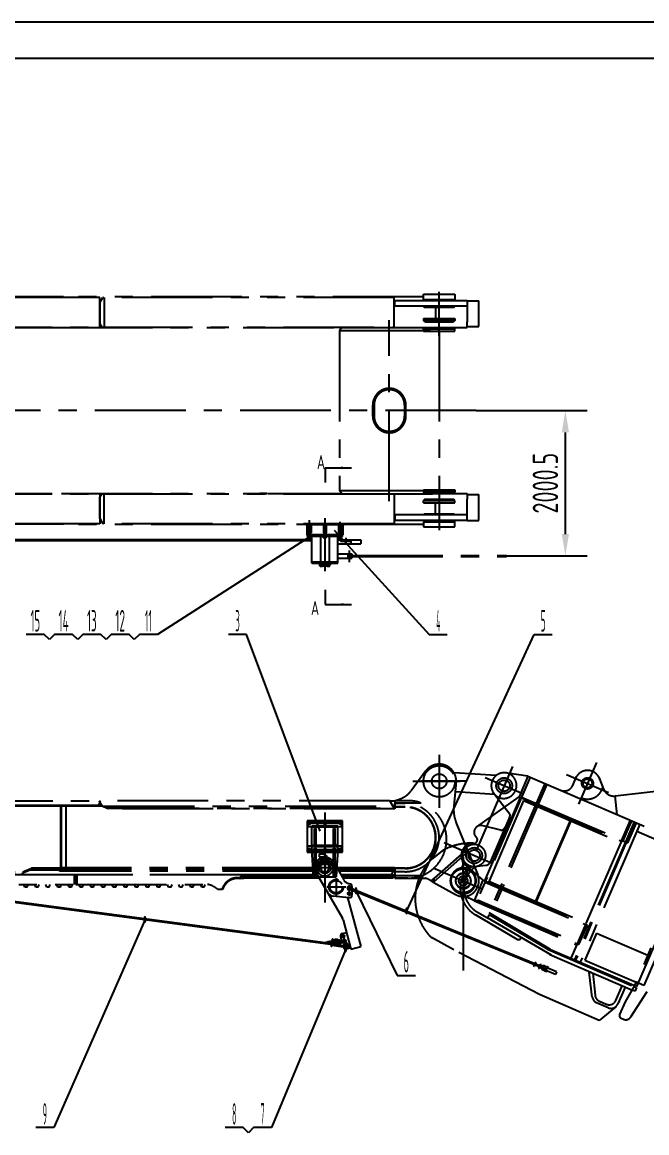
# Model space of a CAD drawing. Header units: millimetres. Extents: x 1289 to 43289, y -37 to 30828.
# Drawn here: x 20623 to 29221, y 15545 to 30828 of the extents above; entities that cross this region are included whole.
import ezdxf
from ezdxf.enums import TextEntityAlignment as Align

# ---------------------------------------------------------------- set-up
doc = ezdxf.new("R2010")
doc.units = ezdxf.units.MM
doc.header["$LTSCALE"] = 1000
for name, pattern in [('F', [0.75, 0.5, -0.25]), ('G', [2, 1.25, -0.25, 0.25, -0.25]), ('K', [2.5, 1.25, -0.25, 0.25, -0.25, 0.25, -0.25])]:
    doc.linetypes.add(name, pattern=pattern)
for name, color, linetype in [('01', 7, 'Continuous'), ('02', 1, 'Continuous'), ('04', 2, 'F'), ('05', 4, 'G'), ('07', 6, 'K'), ('08', 1, 'Continuous'), ('11', 3, 'Continuous')]:
    doc.layers.add(name, color=color, linetype=linetype)
doc.styles.get("Standard").update_dxf_attribs({"font": 'isocp', "width": 0.707, "bigfont": 'intecad.shx'})
doc.dimstyles.new('INTE', dxfattribs={"dimscale": 100, "dimtxt": 3.5, "dimasz": 3, "dimexe": 3, "dimexo": 0, "dimgap": 1, "dimtad": 1, "dimdec": 1, "dimdsep": 46, "dimtxsty": 'Standard', "dimcen": 0, "dimclrd": 1, "dimclre": 1, "dimclrt": 3, "dimadec": 0, "dimazin": 0, "dimtfac": 1, "dimtdec": 1, "dimtmove": 0, "dimatfit": 0, "dimfxl": 0, "dimarcsym": 0})
pattern_1 = [(0, (23950.739, 17768.273), (0, 2.794), [2.032, -0.762]), (90, (23950.739, 17768.273), (-2.794, 2e-16), [2.032, -0.762])]

# ---------------------------------------------------------------- blocks, each defined once
blk = doc.blocks.new('A$C203106B6')
for p, q in [((8, 102), (0, 89)), ((0, 89), (0, 83)), ((26, 38), (0, 83)), ((3992, 102), (8, 102)), ((26, 38), (114, 0)), ((52, 27), (4036, 27)), ((114, 0), (4051, 0)), ((4051, 0), (3992, 102))]:
    blk.add_line(p, q)
blk = doc.blocks.new('A$C18BE4517')
for p, q in [((0, 51), (8, 64)), ((0, 45), (0, 51)), ((0, 45), (11, 26)), ((8, 64), (1900, 64)), ((87, 0), (11, 26)), ((1882, 0), (87, 0)), ((1908, 45), (1882, 0)), ((1908, 51), (1900, 64)), ((1908, 51), (1908, 45))]:
    blk.add_line(p, q)
blk = doc.blocks.new('RTYRTRY')
at = {"layer": '01', "color": 7, "linetype": 'Continuous'}
for p, q in [((25225, 14368), (25225, 14327)), ((25246, 14348), (25204, 14348)), ((25225, 14327), (25225, 14326)), ((25238, 14333), (27895, 13235)), ((25240, 14327), (25343, 14285)), ((25250, 14346), (27901, 13250)), ((25343, 14285), (25351, 14304)), ((27781, 13322), (27759, 13269)), ((27794, 13316), (27772, 13263)), ((27781, 13322), (27794, 13316)), ((27759, 13269), (27772, 13263)), ((27851, 13293), (27828, 13239)), ((27828, 13239), (27842, 13233)), ((27864, 13287), (27842, 13233)), ((27851, 13293), (27864, 13287)), ((27891, 13214), (27941, 13192)), ((27899, 13216), (27927, 13204)), ((27905, 13208), (27904, 13205)), ((27904, 13205), (27922, 13197)), ((27924, 13251), (27908, 13212)), ((27953, 13271), (27918, 13183)), ((27938, 13190), (27922, 13197)), ((27924, 13251), (27925, 13254)), ((28077, 13188), (27924, 13251)), ((27925, 13254), (27927, 13257)), ((27925, 13254), (27961, 13240)), ((27927, 13257), (27945, 13250)), ((28060, 13149), (27927, 13204)), ((27934, 13251), (27944, 13247)), ((27939, 13193), (27938, 13190)), ((27941, 13192), (27944, 13197)), ((27954, 13243), (27944, 13247)), ((27963, 13242), (27945, 13250)), ((27960, 13237), (27963, 13242))]:
    blk.add_line(p, q, dxfattribs=at)
blk.add_circle((25225, 14348), 19.4, dxfattribs=at)
for centre, radius, start, end in [((25225, 14348), 25.5, 355.8447, 306.0706), ((27899, 13242), 29.4, 173.3212, 253.8397), ((27899, 13242), 26, 175.4839, 270), ((27899, 13242), 29.4, 26.4295, 141.7618), ((27900, 13242), 26.4, 21.8035, 139.0561), ((27880, 13250), 20.9, 315.083, 0)]:
    blk.add_arc(centre, radius, start, end, dxfattribs=at)
blk = doc.blocks.new('*U13')
at = {"layer": '01'}
for p, q in [((0, 17), (-15, 8)), ((-15, 8), (-15, 0)), ((-15, -8), (-15, 0)), ((15, 8), (0, 17)), ((15, 0), (15, 8)), ((15, 0), (15, -8)), ((0, -17), (-15, -8)), ((15, -8), (0, -17))]:
    blk.add_line(p, q, dxfattribs=at)
at = {"layer": '05'}
for p, q in [((-17, 0), (16, 0)), ((0, -19), (0, 18))]:
    blk.add_line(p, q, dxfattribs=at)
blk = doc.blocks.new('*U12')
at = {"layer": '01'}
for p, q in [((0, 19), (-17, 9)), ((-17, 9), (-17, 0)), ((-17, -9), (-17, 0)), ((17, 9), (0, 19)), ((17, 0), (17, 9)), ((17, 0), (17, -9)), ((0, -19), (-17, -9)), ((17, -9), (0, -19))]:
    blk.add_line(p, q, dxfattribs=at)
at = {"layer": '05'}
for p, q in [((-19, 0), (18, 0)), ((0, -21), (0, 20))]:
    blk.add_line(p, q, dxfattribs=at)
blk = doc.blocks.new('*U6')
at = {"layer": '01'}
for p, q in [((0, 19), (-17, 9)), ((-17, 9), (-17, 0)), ((-17, -9), (-17, 0)), ((17, 9), (0, 19)), ((17, 0), (17, 9)), ((17, 0), (17, -9)), ((0, -19), (-17, -9)), ((17, -9), (0, -19))]:
    blk.add_line(p, q, dxfattribs=at)
at = {"layer": '05'}
for p, q in [((-19, 0), (18, 0)), ((0, -21), (0, 20))]:
    blk.add_line(p, q, dxfattribs=at)
blk = doc.blocks.new('*D20')
at = {"layer": '08', "color": 1, "lineweight": -2}
for p, q in [((26873, 25484), (28400, 25484)), ((28100, 23783), (28100, 25184)), ((27441, 23483), (28400, 23483))]:
    blk.add_line(p, q, dxfattribs=at)
at = {"layer": '08', "color": 1}
for points in [[(28050, 25184), (28150, 25184), (28100, 25484)], [(28050, 23783), (28150, 23783), (28100, 23483)]]:
    blk.add_solid(points, dxfattribs=at)
at = {"layer": 'DEFPOINTS', "color": 0}
for p in [(26873, 25484), (28100, 25484), (27441, 23483)]:
    blk.add_point(p, dxfattribs=at)
at = {"layer": '08', "color": 3, "insert": (27825, 24484), "char_height": 350, "attachment_point": 5, "rotation": 90}
blk.add_mtext('2000.5', dxfattribs=at)
blk = doc.blocks.new('*U41')
at = {"layer": '01'}
blk.add_lwpolyline([(415, 292), (25, 292)], dxfattribs=at)
at = {"layer": '02'}
blk.add_lwpolyline([(420, 297), (0, 297)], dxfattribs=at)

msp = doc.modelspace()

# ---------------------------------------------------------------- hatches: boundary and pattern name
at = {"layer": '01'}
for points in [[(24540.09, 23917.78), (24525.09, 23917.78), (24540.09, 23902.78)], [(25038.09, 23917.78), (25053.09, 23917.78), (25038.09, 23902.78)]]:
    msp.add_hatch(color=256, dxfattribs=at).paths.add_polyline_path(points)
at = {"layer": '02', "linetype": 'Continuous'}
h = msp.add_hatch(dxfattribs=at)
h.set_pattern_fill('ANGLE', color=1, scale=0.4, style=0)
h.set_pattern_definition(pattern_1)
h.paths.add_polyline_path([(24789.09, 19345.75), (24789.09, 19335.75, -0.01787427), (24799.09, 19335.39), (24799.09, 19335.75)])
h = msp.add_hatch(dxfattribs=at)
h.set_pattern_fill('ANGLE', color=1, scale=0.4, style=0)
h.set_pattern_definition(pattern_1)
h.paths.add_polyline_path([(24814.09, 19335.75), (24799.09, 19335.75), (24799.09, 19335.39, -0.05107524), (24827.19, 19330.46), (24814.09, 19345.75)])
at = {"layer": '04'}
h = msp.add_hatch(dxfattribs=at)
h.set_pattern_fill('ANGLE', color=256, scale=0.5, style=0)
h.set_pattern_definition([(0, (-11117.5604, 1556.223), (0, 3.4925), [2.54, -0.9525]), (90, (-11117.5604, 1556.223), (-3.4925, 2e-16), [2.54, -0.9525])])
h.paths.add_polyline_path([(24648.59, 19515.75), (24635.59, 19502.75), (24648.59, 19502.75)])
h = msp.add_hatch(dxfattribs=at)
h.set_pattern_fill('ANGLE', color=256, scale=0.5, style=0)
h.set_pattern_definition([(180, (60695.738, 1556.223), (0, 3.4925), [2.54, -0.9525]), (90, (60695.738, 1556.223), (3.4925, 2e-16), [2.54, -0.9525])])
h.paths.add_polyline_path([(24929.59, 19515.75), (24942.59, 19502.75), (24929.59, 19502.75)])
at = {"layer": '07'}
for points in [[(26747.79, 19448.75), (26709.62, 19414.76, 0.24881583), (26718.56, 19411.93), (26759.5, 19420.4)], [(23648.79, 19090.25), (23648.79, 19096.75), (23645.44, 19096.75), (23645.44, 19090.45), (23619.05, 19044.75), (23622.52, 19044.75)], [(23651.79, 19090.75), (23651.79, 19096.75), (23648.79, 19096.75), (23648.79, 19090.25), (23648.7, 19090.1), (23673.73, 19046.75), (23677.19, 19046.75)], [(26254.79, 19009.75), (26281.53, 18994.78), (26294.67, 19034.47, 0.24881583), (26292.89, 19043.68)]]:
    msp.add_hatch(color=256, dxfattribs=at).paths.add_polyline_path(points)

# ---------------------------------------------------------------- linework, layer by layer
for p, q in [((25038.09, 23772.78), (24540.09, 23772.78)), ((24547.59, 23772.78), (24547.59, 23752.78)), ((25030.59, 23752.78), (24547.59, 23752.78)), ((24625.09, 23772.78), (24554.09, 23772.78)), ((24611.09, 23382.28), (24611.09, 23752.78)), ((24967.09, 23382.28), (24967.09, 23752.78)), ((25030.59, 23752.78), (25030.59, 23772.78)), ((24611.09, 23382.28), (24967.09, 23382.28)), ((24547.59, 19839.75), (24547.59, 19407.75)), ((25030.59, 19839.75), (24547.59, 19839.75)), ((24611.09, 19451.75), (24611.09, 19769.75)), ((24967.09, 19769.75), (24611.09, 19769.75)), ((24967.09, 19451.75), (24967.09, 19769.75)), ((25030.59, 19407.75), (25030.59, 19839.75)), ((24633.59, 19066.75), (24611.09, 19451.75)), ((24967.09, 19451.75), (24944.59, 19066.75)), ((24547.59, 19407.75), (24613.66, 19407.75)), ((24814.09, 19335.75), (24799.09, 19335.75)), ((24799.09, 19335.75), (24799.09, 19335.39)), ((24964.52, 19407.75), (25030.59, 19407.75)), ((24952, 19193.57), (25049.53, 19024.66)), ((24633.59, 19066.75), (24944.59, 19066.75)), ((24701.91, 19066.75), (25030.69, 18497.28)), ((25162.65, 18934.53), (25162.65, 18906.08)), ((25162.65, 18934.53), (25162.65, 18906.08)), ((25162.65, 18883.05), (25162.65, 18816.96)), ((25162.65, 18883.05), (25162.65, 18816.96)), ((24966, 18187.32), (24878.59, 18174.86))]:
    msp.add_line(p, q)
for centre, radius in [((25124.09, 18913.25), 19.5), ((25124.09, 18838.25), 19.5), ((25042.23, 18251.01), 19.5), ((25060.36, 18183.36), 19.5), ((24973.67, 18160.39), 10), ((25078.47, 18115.75), 19.5)]:
    msp.add_circle(centre, radius)
for centre, radius, start, end in [((25138.93, 19073.8), 102, 210, 264.146533), ((25124.65, 18934.53), 38, 0, 84.146533), ((25124.65, 18816.96), 38, 264, 0), ((24973.67, 18160.39), 28, 262.455496, 105.904806), ((24878.68, 18159.86), 15, 90.320649, 262.455496)]:
    msp.add_arc(centre, radius, start, end)
at = {"layer": '01'}
for p, q in [((24794.09, 24694.87), (24794.09, 24494.87)), ((24540.09, 23902.78), (24525.09, 23917.78)), ((24540.09, 23917.78), (24540.09, 23772.78)), ((24540.09, 23917.78), (25038.09, 23917.78)), ((25038.09, 23917.78), (25038.09, 23772.78)), ((25038.09, 23902.78), (25053.09, 23917.78)), ((24611.09, 23703.28), (16712.39, 23703.28)), ((24611.09, 23690.28), (16712.39, 23690.28)), ((24560.31, 23731.78), (24560.31, 23746.78)), ((24560.31, 23746.78), (24599.86, 23746.78)), ((24599.86, 23731.78), (24560.31, 23731.78)), ((24561.84, 23746.78), (24561.84, 23752.78)), ((24568.09, 23746.78), (24568.09, 23731.78)), ((24580.09, 23746.78), (24576.62, 23752.78)), ((24580.09, 23752.78), (24583.55, 23746.78)), ((24592.09, 23746.78), (24592.09, 23731.78)), ((24598.34, 23746.78), (24598.34, 23752.78)), ((24599.86, 23731.78), (24599.86, 23746.78)), ((24769.31, 23731.78), (24769.31, 23746.78)), ((24808.86, 23746.78), (24769.31, 23746.78)), ((24769.31, 23731.78), (24808.86, 23731.78)), ((24770.84, 23746.78), (24770.84, 23752.78)), ((24777.09, 23746.78), (24777.09, 23731.78)), ((24789.09, 23752.78), (24785.62, 23746.78)), ((24789.09, 23746.78), (24792.55, 23752.78)), ((24801.09, 23746.78), (24801.09, 23731.78)), ((24807.34, 23746.78), (24807.34, 23752.78)), ((24808.86, 23731.78), (24808.86, 23746.78)), ((24967.09, 23706.78), (25283.06, 23706.78)), ((24978.31, 23731.78), (24978.31, 23746.78)), ((25017.86, 23746.78), (24978.31, 23746.78)), ((24978.31, 23731.78), (25017.86, 23731.78)), ((24979.84, 23746.78), (24979.84, 23752.78)), ((24986.09, 23746.78), (24986.09, 23731.78)), ((24998.09, 23752.78), (24994.62, 23746.78)), ((24998.09, 23746.78), (25001.55, 23752.78)), ((25010.09, 23746.78), (25010.09, 23731.78)), ((25016.34, 23746.78), (25016.34, 23752.78)), ((25017.86, 23731.78), (25017.86, 23746.78)), ((25283.06, 23706.78), (25283.06, 23648.78)), ((24967.09, 23648.78), (25283.06, 23648.78)), ((24633.59, 23402.28), (24633.59, 23382.28)), ((24944.59, 23402.28), (24944.59, 23382.28)), ((24967.09, 23512.28), (25162.65, 23512.28)), ((24967.09, 23454.28), (25162.65, 23454.28)), ((25162.65, 23512.28), (25162.65, 23454.28)), ((24714.09, 23373.28), (24714.09, 23360.28)), ((24714.09, 23373.28), (24864.09, 23373.28)), ((24864.09, 23360.28), (24714.09, 23360.28)), ((24722.32, 23342.78), (24722.32, 23355.28)), ((24722.32, 23342.78), (24722.32, 23355.28)), ((24722.32, 23342.78), (24722.32, 23355.28)), ((24722.32, 23355.28), (24755.85, 23355.28)), ((24755.85, 23342.78), (24722.32, 23342.78)), ((24723.99, 23355.28), (24723.99, 23360.28)), ((24723.99, 23355.28), (24723.99, 23360.28)), ((24729.09, 23373.28), (24729.09, 23382.28)), ((24729.09, 23355.28), (24729.09, 23342.78)), ((24739.09, 23360.28), (24736.2, 23355.28)), ((24739.09, 23355.28), (24741.98, 23360.28)), ((24739.09, 23355.28), (24755.85, 23355.28)), ((24755.85, 23355.28), (24739.09, 23355.28)), ((24755.85, 23342.78), (24739.09, 23342.78)), ((24739.09, 23342.78), (24755.85, 23342.78)), ((24749.09, 23355.28), (24749.09, 23342.78)), ((24754.19, 23360.28), (24754.19, 23355.28)), ((24754.19, 23355.28), (24754.19, 23360.28)), ((24755.85, 23355.28), (24755.85, 23342.78)), ((24755.85, 23342.78), (24755.85, 23355.28)), ((24755.85, 23355.28), (24755.85, 23342.78)), ((24755.85, 23346.28), (24822.32, 23346.28)), ((24822.32, 23343.28), (24755.85, 23343.28)), ((24855.85, 23355.28), (24822.32, 23355.28)), ((24822.32, 23355.28), (24822.32, 23342.78)), ((24822.32, 23355.28), (24839.09, 23355.28)), ((24822.32, 23342.78), (24822.32, 23355.28)), ((24822.32, 23355.28), (24822.32, 23342.78)), ((24839.09, 23355.28), (24822.32, 23355.28)), ((24822.32, 23342.78), (24855.85, 23342.78)), ((24839.09, 23342.78), (24822.32, 23342.78)), ((24822.32, 23342.78), (24839.09, 23342.78)), ((24823.99, 23355.28), (24823.99, 23360.28)), ((24823.99, 23360.28), (24823.99, 23355.28)), ((24829.09, 23355.28), (24829.09, 23342.78)), ((24839.09, 23355.28), (24836.2, 23360.28)), ((24839.09, 23360.28), (24841.98, 23355.28)), ((24849.09, 23373.28), (24849.09, 23382.28)), ((24849.09, 23355.28), (24849.09, 23342.78)), ((24854.19, 23355.28), (24854.19, 23360.28)), ((24854.19, 23355.28), (24854.19, 23360.28)), ((24855.85, 23342.78), (24855.85, 23355.28)), ((24855.85, 23342.78), (24855.85, 23355.28)), ((24855.85, 23342.78), (24855.85, 23355.28)), ((24864.09, 23373.28), (24864.09, 23360.28)), ((24794.09, 23015.4), (24794.09, 22815.4)), ((24770.23, 19807.75), (24780.04, 19824.75)), ((24780.04, 19790.75), (24770.23, 19807.75)), ((24780.04, 19824.75), (24789.09, 19824.75)), ((24789.09, 19790.75), (24780.04, 19790.75)), ((24798.13, 19824.75), (24789.09, 19824.75)), ((24789.09, 19790.75), (24798.13, 19790.75)), ((24807.95, 19807.75), (24798.13, 19824.75)), ((24798.13, 19790.75), (24807.95, 19807.75)), ((24968.82, 18123.71), (15057.33, 19436.42)), ((24867.12, 18150.3), (15059.04, 19449.31)), ((24714.09, 19288.75), (24714.09, 19242.75)), ((24864.09, 19288.75), (24864.09, 19242.75)), ((24631.95, 19206.55), (24631.95, 19184.94)), ((24636.47, 19206.55), (24631.95, 19206.55)), ((24636.47, 19184.94), (24631.95, 19184.94)), ((24649.93, 19211.04), (24636.47, 19211.04)), ((24636.47, 19211.04), (24636.47, 19180.45)), ((24649.93, 19180.45), (24636.47, 19180.45)), ((25120.68, 18779.17), (24903.3, 18802.02)), ((25103.13, 18781.02), (25283.06, 18109.49)), ((25040.68, 18473.16), (25147.84, 18073.25)), ((25004.57, 18240.88), (25027.35, 18155.86)), ((25032.15, 18288.64), (25086.24, 18303.14)), ((24824.75, 18176.31), (24886.18, 18185.07)), ((24826.58, 18163.44), (24824.75, 18176.31)), ((24866.93, 18169.2), (24826.58, 18163.44)), ((24970, 18132.63), (24876.71, 18144.99)), ((25088.57, 18078.08), (25142.66, 18092.57)), ((25147.84, 18073.25), (25283.06, 18109.49)), ((27978.83, 17761.72), (27962.72, 17722.43))]:
    msp.add_line(p, q, dxfattribs=at)
at = {"layer": '01', "color": 7, "linetype": 'Continuous'}
for p, q in [((24554.49, 23772.78), (24630.09, 23772.78)), ((24714.09, 19288.75), (24864.09, 19288.75)), ((24714.09, 19242.75), (24864.09, 19242.75)), ((25144.91, 18913.3), (25103.27, 18913.19)), ((25124.03, 18934.07), (25124.15, 18892.43)), ((25124.15, 18892.43), (25124.15, 18892.12)), ((25137.46, 18899.12), (25775.68, 18637.31)), ((25139.15, 18892.69), (25241.89, 18850.55)), ((25149.51, 18911.47), (25775.68, 18654.61)), ((25241.89, 18850.55), (25249.98, 18870.25)), ((24888.59, 18203.34), (24877.18, 18117.19)), ((24898.55, 18202.3), (24887.1, 18115.87)), ((24963.86, 18209.46), (24898.51, 18202.02)), ((25037.79, 18099.95), (24887.62, 18119.84)), ((25083.33, 18150.41), (25033.76, 18156.97))]:
    msp.add_line(p, q, dxfattribs=at)
at = {"layer": '01'}
for centre in [(24580.09, 23739.28), (24789.09, 23739.28), (24998.09, 23739.28)]:
    msp.add_circle(centre, 1.5, dxfattribs=at)
at = {"layer": '01', "color": 7, "linetype": 'Continuous'}
for centre, radius in [((25124.09, 18913.25), 19.45), ((25078.74, 18115.71), 35), ((25078.47, 18115.75), 17), ((25078.47, 18115.75), 15)]:
    msp.add_circle(centre, radius, dxfattribs=at)
for centre, radius, start, end in [((24789.09, 19195.75), 115, 130.705707, 49.294293), ((24789.09, 19195.75), 115, 120, 126.031312), ((24789.09, 19195.75), 115, 60, 120), ((24789.09, 19195.75), 115, 53.968688, 60), ((25124.09, 18913.25), 25.48, 355.999202, 306.225174), ((24893.56, 18202.68), 5, 349.189599, 172.455496), ((25045.47, 18245.36), 89.16, 203.74398, 262.455496), ((24882.14, 18116.53), 5, 172.455496, 352.455496), ((25034.51, 18075.17), 25, 42.510991, 82.455496)]:
    msp.add_arc(centre, radius, start, end, dxfattribs=at)
at = {"layer": '01'}
for centre, radius, start, end in [((24789.09, 19195.75), 60, 128.433206, 51.566794), ((24913.96, 18903.46), 102, 210, 264), ((24944.09, 18447.28), 100, 15, 30), ((25042.24, 18250.97), 39, 105, 195), ((25078.47, 18115.75), 39, 208.411877, 285)]:
    msp.add_arc(centre, radius, start, end, dxfattribs=at)
at = {"layer": '01', "linetype": 'F'}
msp.add_arc((24973.67, 18160.39), 37, 4.53992, 95.064068, dxfattribs=at)
at = {"layer": '02'}
for p, q in [((24794.09, 24694.87), (25154.09, 24694.87)), ((24573.34, 23742), (22485.06, 22402.76)), ((24915.93, 23837.8), (26226.7, 22402.76)), ((24794.09, 22815.4), (25154.09, 22815.4)), ((20927.38, 22402.76), (20679.38, 22402.76)), ((20998.09, 22332.05), (20927.38, 22402.76)), ((21068.8, 22402.76), (20998.09, 22332.05)), ((21316.8, 22402.76), (21068.8, 22402.76)), ((21387.51, 22332.05), (21316.8, 22402.76)), ((21458.22, 22402.76), (21387.51, 22332.05)), ((21706.22, 22402.76), (21458.22, 22402.76)), ((21776.93, 22332.05), (21706.22, 22402.76)), ((21847.64, 22402.76), (21776.93, 22332.05)), ((22095.64, 22402.76), (21847.64, 22402.76)), ((22166.35, 22332.05), (22095.64, 22402.76)), ((22237.06, 22402.76), (22166.35, 22332.05)), ((22485.06, 22402.76), (22237.06, 22402.76)), ((23711.36, 22402.76), (23463.36, 22402.76)), ((24724.59, 19697.33), (23711.36, 22402.76)), ((25913.7, 18588.17), (27669.86, 22402.76)), ((26226.7, 22402.76), (26474.7, 22402.76)), ((27669.86, 22402.76), (27917.86, 22402.76)), ((25218.26, 18865.41), (25786.82, 17711.45)), ((22312.01, 18470.22), (21058.52, 15615.35)), ((25073.25, 18061.77), (24055.04, 15615.35)), ((25786.82, 17711.45), (26034.82, 17711.45)), ((21058.52, 15615.35), (20810.52, 15615.35)), ((23665.62, 15615.35), (23417.62, 15615.35)), ((23736.33, 15544.64), (23665.62, 15615.35)), ((23807.04, 15615.35), (23736.33, 15544.64)), ((24055.04, 15615.35), (23807.04, 15615.35))]:
    msp.add_line(p, q, dxfattribs=at)
at = {"layer": '02', "color": 1, "linetype": 'Continuous'}
for p, q in [((24789.09, 19345.75), (24799.09, 19335.75)), ((24814.09, 19345.75), (24827.19, 19330.46))]:
    msp.add_line(p, q, dxfattribs=at)
at = {"layer": '02'}
for points in [[(25154.09, 24694.87, 0, 36, 0), (25010.09, 24694.87, 0, 0, 0)], [(25154.09, 22815.4, 0, 36, 0), (25010.09, 22815.4, 0, 0, 0)]]:
    msp.add_lwpolyline(points, format="xyseb", dxfattribs=at)
msp.add_lwpolyline([(27290.66, 23476.78), (27290.44, 23477.35), (27290.33, 23477.85), (27290.32, 23478.3), (27290.38, 23478.69), (27290.49, 23479.04), (27290.6, 23479.35), (27290.71, 23479.63), (27290.79, 23479.89), (27290.81, 23480.14), (27290.78, 23480.38), (27290.72, 23480.6), (27290.64, 23480.82), (27290.56, 23481.04), (27290.48, 23481.24), (27290.42, 23481.45), (27290.4, 23481.65), (27290.42, 23481.86), (27290.48, 23482.06), (27290.56, 23482.26), (27290.66, 23482.46), (27290.75, 23482.67), (27290.84, 23482.87), (27290.9, 23483.07), (27290.92, 23483.28), (27290.9, 23483.48), (27290.84, 23483.68), (27290.75, 23483.89), (27290.66, 23484.09), (27290.56, 23484.29), (27290.48, 23484.5), (27290.42, 23484.7), (27290.4, 23484.9), (27290.42, 23485.11), (27290.48, 23485.31), (27290.56, 23485.52), (27290.64, 23485.73), (27290.72, 23485.95), (27290.78, 23486.18), (27290.81, 23486.42), (27290.79, 23486.66), (27290.71, 23486.92), (27290.6, 23487.21), (27290.49, 23487.52), (27290.38, 23487.86), (27290.32, 23488.26), (27290.33, 23488.7), (27290.44, 23489.2), (27290.66, 23489.78)], dxfattribs=at)
at = {"layer": '04'}
for p, q in [((24561.09, 23917.78), (24561.09, 23799.78)), ((24599.09, 23917.78), (24599.09, 23799.78)), ((24770.09, 23917.78), (24770.09, 23799.78)), ((24808.09, 23917.78), (24808.09, 23799.78)), ((24979.09, 23917.78), (24979.09, 23799.78)), ((25017.09, 23917.78), (25017.09, 23799.78)), ((24599.09, 23799.78), (24561.09, 23799.78)), ((24567.09, 23799.78), (24567.09, 23772.78)), ((24593.09, 23799.78), (24593.09, 23772.78)), ((24729.09, 23772.78), (24729.09, 23382.28)), ((24808.09, 23799.78), (24770.09, 23799.78)), ((24776.09, 23799.78), (24776.09, 23772.78)), ((24802.09, 23799.78), (24802.09, 23772.78)), ((24849.09, 23772.78), (24849.09, 23382.28)), ((25017.09, 23799.78), (24979.09, 23799.78)), ((24985.09, 23799.78), (24985.09, 23772.78)), ((25003.24, 23706.78), (25003.24, 23686.78)), ((25011.09, 23799.78), (25011.09, 23772.78)), ((25058.97, 23686.78), (25058.97, 23706.78)), ((25097.97, 23686.78), (25097.97, 23706.78)), ((25142.66, 23706.78), (25142.66, 23686.78)), ((25147.84, 23706.78), (25147.84, 23648.78)), ((25003.24, 23686.78), (25142.66, 23686.78)), ((24611.09, 23402.28), (24967.09, 23402.28)), ((25104.59, 23512.28), (25104.59, 23454.28)), ((25143.59, 23512.28), (25143.59, 23454.28)), ((24648.59, 19502.75), (24648.59, 19731.75)), ((24668.59, 19502.75), (24668.59, 19731.75)), ((24909.59, 19502.75), (24909.59, 19731.75)), ((24929.59, 19502.75), (24929.59, 19731.75)), ((24648.59, 19515.75), (24635.59, 19502.75)), ((24929.59, 19515.75), (24942.59, 19502.75)), ((24667.07, 19201.75), (24649.51, 19206.55)), ((24667.07, 19189.75), (24649.51, 19184.94)), ((24667.07, 19206.35), (24649.93, 19211.04)), ((24667.07, 19185.14), (24649.93, 19180.45)), ((24667.07, 19206.35), (24667.07, 19185.14)), ((24706.81, 19201.75), (24667.07, 19201.75)), ((24706.81, 19189.75), (24667.07, 19189.75)), ((24886.18, 18185.07), (24971.71, 18197.26)), ((24866.93, 18169.2), (24973.54, 18184.39))]:
    msp.add_line(p, q, dxfattribs=at)
at = {"layer": '04', "color": 2, "linetype": 'F'}
for p, q in [((24554.09, 19833.35), (24554.09, 19757.35)), ((25024.09, 19833.35), (24554.09, 19833.35)), ((25024.09, 19757.35), (24554.09, 19757.35)), ((24967.09, 19749.75), (24611.09, 19749.75)), ((24648.59, 19731.75), (24668.59, 19731.75)), ((24929.59, 19731.75), (24909.59, 19731.75)), ((25024.09, 19833.35), (25024.09, 19757.35)), ((25024.09, 19490.15), (24554.09, 19490.15)), ((24554.09, 19414.15), (24554.09, 19490.15)), ((25024.09, 19414.15), (24554.09, 19414.15)), ((24611.09, 19502.75), (24967.09, 19502.75)), ((24611.09, 19482.75), (24967.09, 19482.75)), ((24648.59, 19072.75), (24648.59, 19462.75)), ((24648.59, 19462.75), (24668.59, 19462.75)), ((24668.59, 19072.75), (24668.59, 19462.75)), ((24768.41, 19439.75), (24809.36, 19439.75)), ((24780.04, 19456.75), (24770.23, 19439.75)), ((24770.23, 19439.75), (24780.04, 19422.75)), ((24789.09, 19456.75), (24780.04, 19456.75)), ((24780.04, 19422.75), (24789.09, 19422.75)), ((24789.09, 19420.88), (24789.09, 19458.09)), ((24789.09, 19456.75), (24798.13, 19456.75)), ((24798.13, 19422.75), (24789.09, 19422.75)), ((24798.13, 19456.75), (24807.95, 19439.75)), ((24807.95, 19439.75), (24798.13, 19422.75)), ((24909.59, 19072.75), (24909.59, 19462.75)), ((24909.59, 19462.75), (24929.59, 19462.75)), ((24929.59, 19072.75), (24929.59, 19462.75)), ((25024.09, 19414.15), (25024.09, 19490.15)), ((24613.66, 19407.75), (24964.52, 19407.75)), ((24789.09, 19380.75), (24713.09, 19380.75)), ((24713.09, 19380.75), (24713.09, 19340.75)), ((24713.09, 19340.75), (24789.09, 19340.75)), ((24789.09, 19340.75), (24789.09, 19380.75)), ((24789.09, 19360.75), (24814.09, 19360.75)), ((24789.09, 19345.75), (24789.09, 19360.75)), ((24789.09, 19345.75), (24814.09, 19345.75)), ((24814.09, 19360.75), (24814.09, 19335.75)), ((24910.33, 19265.75), (24952, 19193.57)), ((24649.51, 19206.55), (24636.47, 19206.55)), ((24649.51, 19184.94), (24636.47, 19184.94)), ((24667.85, 19125.75), (24701.91, 19066.75)), ((24648.59, 19072.75), (24668.59, 19072.75)), ((24909.59, 19072.75), (24929.59, 19072.75)), ((24970.48, 18197.13), (24886.51, 18187.57)), ((24973.81, 18136.16), (24867.12, 18150.3)), ((24968.64, 18122.22), (24879.42, 18134.04)), ((24981.73, 18183.02), (24971.89, 18108.68))]:
    msp.add_line(p, q, dxfattribs=at)
for centre, radius in [((24789.09, 19195.75), 82.5), ((24944.09, 18930.75), 100), ((24944.09, 18930.75), 86)]:
    msp.add_circle(centre, radius, dxfattribs=at)
for centre, radius, start, end in [((24789.09, 19195.75), 140, 30, 210), ((24789.09, 19195.75), 115, 126.031312, 130.705707), ((24789.09, 19195.75), 114.93, 49.264133, 53.968688), ((24789.09, 19195.75), 60, 51.566794, 128.433206), ((24878.68, 18159.86), 11, 90.320649, 270.320649), ((24967.98, 18117.27), 5, 352.455496, 82.455496), ((24973.67, 18160.39), 37, 262.455496, 4.53992), ((24973.67, 18160.39), 24, 270.320649, 90.320649)]:
    msp.add_arc(centre, radius, start, end, dxfattribs=at)
at = {"layer": '05'}
for p, q in [((26363.79, 26513.88), (26363.79, 27118.09)), ((26363.79, 24413.65), (26363.79, 23837.36)), ((24998.09, 23718.71), (24998.09, 23951.31)), ((24580.09, 23718.71), (24580.09, 23787.45)), ((25078.47, 23730.75), (25078.47, 23665.72)), ((25124.09, 23559.42), (25124.09, 23399.06)), ((25162.65, 23483.28), (27440.73, 23483.28)), ((24739.09, 23329.98), (24739.09, 23369.32)), ((24839.09, 23333.66), (24839.09, 23371.18)), ((26363.79, 20745.55), (26363.79, 20017.94)), ((26727.6, 20381.75), (26117.79, 20381.75)), ((24789.09, 19952.23), (24789.09, 18715.23)), ((24768.41, 19807.75), (24809.36, 19807.75)), ((15050.79, 19443.84), (25120.07, 18110.24)), ((26694.09, 19202.18), (26694.09, 18819.86)), ((24801.82, 18166.48), (24965.77, 18189.85)), ((24973.48, 18194.58), (24973.87, 18124.74)), ((25008.17, 18160.59), (24856.13, 18159.73)), ((24878.56, 18181.39), (24878.79, 18139.78)), ((25083.7, 18169.72), (25073.25, 18061.77))]:
    msp.add_line(p, q, dxfattribs=at)
at = {"layer": '05', "color": 4, "linetype": 'G'}
for p, q in [((25676.79, 24235), (25676.79, 26729.25)), ((26873.23, 25483.78), (14309.08, 25483.78)), ((24789.09, 24004.08), (24789.09, 23273.64)), ((24580.09, 23758.75), (24580.09, 23973.74)), ((26363.79, 20552.11), (26363.79, 20213.65)), ((25999.98, 20381.75), (26653.2, 20381.75)), ((25030.59, 19807.75), (24547.59, 19807.75)), ((25030.59, 19439.75), (24547.59, 19439.75)), ((24633.59, 19279.75), (24944.59, 19279.75)), ((24589.97, 19195.75), (25000.5, 19195.75)), ((24633.59, 19195.75), (24944.59, 19195.75)), ((26694.09, 19118.31), (26694.09, 19232.26)), ((24944.09, 19048.86), (24944.09, 18790.69)), ((25124.09, 18952.79), (25124.09, 18801.7)), ((24817.98, 18930.75), (25078.69, 18930.75)), ((25097.39, 18913.25), (25148.29, 18913.25)), ((25097.39, 18838.25), (25148.29, 18838.25)), ((25016.45, 18244.06), (25065.62, 18257.24)), ((25032.01, 18289.17), (25089.7, 18073.86)), ((25034.57, 18176.45), (25083.74, 18189.63)), ((25052.68, 18108.84), (25101.85, 18122.01))]:
    msp.add_line(p, q, dxfattribs=at)
at = {"layer": '05', "linetype": 'G'}
for p, q in [((28528.75, 20640.92), (28281.18, 20065.61)), ((27371.47, 20585.19), (26637.8, 18880.22)), ((28117.31, 20477.05), (28692.62, 20229.49)), ((29085.64, 17555.81), (29860.77, 19357.11))]:
    msp.add_line(p, q, dxfattribs=at)
at = {"layer": '05', "linetype": 'K'}
for p, q in [((26994.24, 20434.94), (27521.72, 20207.96)), ((26280.73, 19188.89), (26940.26, 18905.09))]:
    msp.add_line(p, q, dxfattribs=at)
at = {"layer": '05'}
msp.add_arc((24973.67, 18160.39), 30.5, 262.455496, 105.023675, dxfattribs=at)
at = {"layer": '07'}
for p, q in [((26147.79, 27084.78), (26579.79, 27084.78)), ((26147.79, 27013.78), (26147.79, 27084.78)), ((26579.79, 27084.78), (26579.79, 27013.78)), ((21189.58, 27049.78), (15060.79, 27045.78)), ((21692.79, 27040.78), (19784.79, 27040.78)), ((26147.79, 27049.78), (21164.15, 27049.78)), ((21692.79, 26631.78), (21692.79, 27040.78)), ((21692.79, 26969.78), (21733.78, 27040.78)), ((21692.79, 26969.78), (21692.79, 26677.78)), ((25743.79, 27040.78), (21733.78, 27040.78)), ((21751.68, 27040.78), (21751.68, 26631.78)), ((25743.79, 26631.78), (25743.79, 27040.78)), ((26747.79, 26994.78), (25753.79, 26994.78)), ((25753.79, 26918.78), (25753.79, 26994.78)), ((26747.79, 26918.78), (25753.79, 26918.78)), ((26147.79, 27013.78), (26579.79, 27013.78)), ((26166.79, 26994.78), (26147.79, 27013.78)), ((26579.79, 26918.78), (26147.79, 26918.78)), ((26147.79, 26918.78), (26147.79, 26916.78)), ((26579.79, 26916.78), (26147.79, 26916.78)), ((26147.79, 26916.78), (26157.79, 26906.78)), ((26157.79, 26906.78), (26569.79, 26906.78)), ((26560.79, 26994.78), (26166.79, 26994.78)), ((26312.6, 26906.78), (26312.6, 26752.78)), ((26560.79, 26994.78), (26579.79, 27013.78)), ((26569.79, 26906.78), (26579.79, 26916.78)), ((26579.79, 26916.78), (26579.79, 26918.78)), ((26747.79, 26994.78), (26911.11, 26994.78)), ((26747.79, 26994.78), (26747.79, 26918.78)), ((26747.79, 26918.78), (26747.79, 26702.78)), ((26748.79, 26994.78), (26911.11, 26994.78)), ((26911.11, 26639.78), (26911.11, 26994.78)), ((26147.79, 26752.78), (26579.79, 26752.78)), ((26147.79, 26752.78), (26147.79, 26721.78)), ((26579.79, 26752.78), (26579.79, 26721.78)), ((15060.79, 26626.78), (21164.29, 26626.78)), ((19784.79, 26631.78), (21692.79, 26631.78)), ((21164.29, 26626.78), (26747.79, 26626.78)), ((21164.29, 26626.78), (23994.28, 26626.78)), ((21692.79, 26677.78), (21719.35, 26631.78)), ((21719.35, 26631.78), (25743.79, 26631.78)), ((25021.79, 26628.28), (24991.79, 26585.43)), ((25021.79, 26628.28), (26331.79, 26628.28)), ((26147.79, 26721.78), (26579.79, 26721.78)), ((26166.79, 26702.78), (26147.79, 26721.78)), ((26166.79, 26626.78), (26147.79, 26607.78)), ((26147.79, 26607.78), (26579.79, 26607.78)), ((26147.79, 26576.78), (26147.79, 26607.78)), ((26166.79, 26702.78), (26560.79, 26702.78)), ((26166.79, 26626.78), (26560.79, 26626.78)), ((26331.79, 26628.28), (26361.79, 26585.43)), ((26579.79, 26721.78), (26560.79, 26702.78)), ((26579.79, 26607.78), (26560.79, 26626.78)), ((26579.79, 26576.78), (26579.79, 26607.78)), ((26747.79, 26626.78), (26747.79, 26702.78)), ((26747.79, 26639.78), (26911.11, 26639.78)), ((24991.79, 26585.43), (24991.79, 24382.12)), ((24991.79, 26585.43), (26361.79, 26585.43)), ((26147.79, 26576.78), (26579.79, 26576.78)), ((26361.79, 26585.43), (26361.79, 24382.12)), ((25447.79, 25407.78), (25447.79, 25559.78)), ((25466.79, 25559.78), (25466.79, 25407.78)), ((25886.79, 25559.78), (25886.79, 25407.78)), ((25905.79, 25407.78), (25905.79, 25559.78)), ((19784.79, 24340.78), (21164.29, 24340.78)), ((19784.79, 24335.78), (21692.79, 24335.78)), ((21164.29, 24340.78), (23994.28, 24340.78)), ((21164.29, 24340.78), (23994.28, 24340.78)), ((21692.79, 24289.78), (21719.35, 24335.78)), ((21692.79, 24335.78), (21692.79, 23926.78)), ((21719.35, 24335.78), (25743.79, 24335.78)), ((21751.68, 23926.78), (21751.68, 24335.78)), ((23994.28, 24340.78), (23893.21, 24340.78)), ((23997.17, 24335.78), (23994.28, 24340.78)), ((24006.41, 24335.78), (24009.29, 24340.78)), ((24009.29, 24340.78), (25020.74, 24340.78)), ((24991.79, 24382.12), (26361.79, 24382.12)), ((25021.79, 24339.28), (24991.79, 24382.12)), ((25021.79, 24339.28), (26331.79, 24339.28)), ((25743.79, 24335.78), (25743.79, 23926.78)), ((26147.79, 24390.78), (26579.79, 24390.78)), ((26147.79, 24390.78), (26147.79, 24359.78)), ((26166.79, 24340.78), (26147.79, 24359.78)), ((26579.79, 24359.78), (26147.79, 24359.78)), ((26166.79, 24340.78), (26747.79, 24340.78)), ((26331.79, 24339.28), (26361.79, 24382.12)), ((26579.79, 24359.78), (26560.79, 24340.78)), ((26579.79, 24390.78), (26579.79, 24359.78)), ((26747.79, 24340.78), (26747.79, 24264.78)), ((26747.79, 24327.78), (26911.11, 24327.78)), ((26911.11, 23972.78), (26911.11, 24327.78)), ((21692.79, 23997.78), (21692.79, 24289.78)), ((26166.79, 24264.78), (26147.79, 24245.78)), ((26147.79, 24245.78), (26579.79, 24245.78)), ((26147.79, 24214.78), (26147.79, 24245.78)), ((26147.79, 24214.78), (26579.79, 24214.78)), ((26166.79, 24264.78), (26560.79, 24264.78)), ((26312.6, 24060.78), (26312.6, 24214.78)), ((26579.79, 24245.78), (26560.79, 24264.78)), ((26579.79, 24214.78), (26579.79, 24245.78)), ((26747.79, 24048.78), (26747.79, 24264.78)), ((21692.79, 23997.78), (21733.78, 23926.78)), ((26747.79, 24048.78), (25753.79, 24048.78)), ((25753.79, 24048.78), (25753.79, 23972.78)), ((26147.79, 24050.78), (26157.79, 24060.78)), ((26579.79, 24050.78), (26147.79, 24050.78)), ((26147.79, 24048.78), (26147.79, 24050.78)), ((26579.79, 24048.78), (26147.79, 24048.78)), ((26157.79, 24060.78), (26569.79, 24060.78)), ((26569.79, 24060.78), (26579.79, 24050.78)), ((26579.79, 24050.78), (26579.79, 24048.78)), ((26747.79, 23972.78), (26747.79, 24048.78)), ((21189.58, 23917.78), (16712.39, 23920.7)), ((21692.79, 23926.78), (19784.79, 23926.78)), ((26147.79, 23917.78), (21164.15, 23917.78)), ((25743.79, 23926.78), (21733.78, 23926.78)), ((26747.79, 23972.78), (25753.79, 23972.78)), ((26166.79, 23972.78), (26147.79, 23953.78)), ((26147.79, 23953.78), (26579.79, 23953.78)), ((26147.79, 23953.78), (26147.79, 23882.78)), ((26147.79, 23882.78), (26579.79, 23882.78)), ((26560.79, 23972.78), (26166.79, 23972.78)), ((26560.79, 23972.78), (26579.79, 23953.78)), ((26579.79, 23882.78), (26579.79, 23953.78)), ((26747.79, 23972.78), (26911.11, 23972.78)), ((26747.79, 23972.78), (26911.11, 23972.78)), ((25162.65, 23489.78), (27290.66, 23489.78)), ((25162.65, 23476.78), (27290.66, 23476.78)), ((26174.29, 20520.73), (25976.73, 20251.36)), ((27145.82, 20459.66), (26567.65, 20498.65)), ((26598.79, 20381.75), (26564.09, 20037.58)), ((27128.28, 20199.54), (26584.85, 20236.19)), ((21156.79, 20038.75), (19869.79, 20038.75)), ((21149.28, 20038.75), (21149.28, 19187.75)), ((21716.79, 20039.75), (21156.79, 20039.75)), ((21156.79, 20039.75), (21156.79, 19188.75)), ((21156.79, 19187.75), (21156.79, 20038.75)), ((21164.29, 19188.75), (21164.29, 20039.75)), ((21221.79, 20039.75), (21221.79, 19188.75)), ((21805.29, 20000.75), (21716.79, 20039.75)), ((25684.9, 20112.75), (25753.79, 20112.75)), ((25753.79, 20114.75), (25837.54, 20146.04)), ((25753.79, 20114.75), (25753.79, 20000.75)), ((25931.79, 20114.75), (25753.79, 20114.75)), ((25753.79, 20114.75), (25753.79, 20000.75)), ((26113.69, 20082.75), (25753.79, 20082.75)), ((25893.79, 20075.75), (25753.79, 20075.75)), ((25753.79, 20025.75), (25753.79, 20075.75)), ((25893.79, 20031.75), (25753.79, 20031.75)), ((25893.79, 20025.75), (25753.79, 20025.75)), ((25753.79, 20000.75), (21805.29, 20000.75)), ((26747.79, 19448.75), (26596.06, 19818.1)), ((26747.79, 19448.75), (26254.79, 19009.75)), ((26761.83, 19414.74), (26286.88, 18991.81)), ((26292.87, 19043.71), (26709.6, 19414.79)), ((26759.5, 19420.4), (26719.01, 19412.02)), ((26747.79, 19448.75), (26759.5, 19420.4)), ((26759.5, 19420.4), (26893.76, 19095.06)), ((19275.79, 19106.16), (20626.13, 19106.16)), ((19276.79, 19136.75), (20630.79, 19136.75)), ((20625.79, 19109.75), (20633.29, 19122.75)), ((20625.79, 19106.75), (20625.79, 19109.75)), ((20625.79, 19108.75), (20625.79, 19106.75)), ((20625.79, 19106.75), (20631.56, 19096.75)), ((20630.79, 19136.75), (20750.79, 19187.75)), ((20633.29, 19122.75), (20752.79, 19172.75)), ((21136.79, 19157.16), (20715.53, 19157.16)), ((21156.79, 19187.75), (20750.79, 19187.75)), ((24627.39, 19172.75), (20752.79, 19172.75)), ((21136.79, 19146.19), (21136.79, 19172.75)), ((24628.95, 19146.19), (21136.79, 19146.19)), ((24626.46, 19188.75), (21156.79, 19188.75)), ((24001.79, 19187.75), (24626.52, 19187.75)), ((25753.79, 19188.75), (24954.79, 19188.75)), ((24955.37, 19187.75), (25753.79, 19187.75)), ((25743.79, 19172.75), (24964.03, 19172.75)), ((25728.46, 19146.19), (24979.36, 19146.19)), ((25743.79, 19172.75), (25699.91, 19096.75)), ((25753.79, 19188.75), (25753.79, 19048.75)), ((25753.79, 19187.75), (25753.79, 19047.75)), ((25893.79, 19187.75), (25753.79, 19187.75)), ((25753.79, 19187.75), (25753.79, 19137.75)), ((25893.79, 19181.75), (25753.79, 19181.75)), ((25893.79, 19137.75), (25753.79, 19137.75)), ((19075.39, 18963.39), (21358.59, 18963.39)), ((21342.59, 19096.75), (19091.39, 19096.75)), ((24631.84, 19096.75), (20631.56, 19096.75)), ((20657.63, 18926.05), (20644.04, 18963.39)), ((20690.75, 18926.05), (20704.34, 18963.39)), ((20810.03, 18926.05), (20796.44, 18963.39)), ((20843.15, 18926.05), (20856.74, 18963.39)), ((20962.43, 18926.05), (20948.84, 18963.39)), ((20995.55, 18926.05), (21009.14, 18963.39)), ((21114.83, 18926.05), (21101.24, 18963.39)), ((21147.95, 18926.05), (21161.54, 18963.39)), ((21267.23, 18926.05), (21253.64, 18963.39)), ((21300.35, 18926.05), (21313.94, 18963.39)), ((21342.59, 18963.39), (21342.59, 19096.75)), ((21342.59, 19096.75), (21352.96, 19068.67)), ((21358.59, 19064.75), (21358.59, 19056.75)), ((21358.59, 19064.75), (21358.59, 19056.75)), ((21358.59, 19064.75), (21358.59, 19056.75)), ((21358.59, 18963.39), (21358.59, 19064.75)), ((21358.59, 19032.75), (21358.59, 19040.75)), ((21361.39, 18963.39), (21361.39, 19064.75)), ((21361.39, 19064.75), (21361.39, 19056.75)), ((21361.39, 19064.75), (21361.39, 19056.75)), ((21361.39, 19064.75), (21361.39, 19056.75)), ((21361.39, 18963.39), (23175.22, 18963.39)), ((21377.39, 19096.75), (21367.02, 19068.67)), ((23645.44, 19096.75), (21377.39, 19096.75)), ((21377.39, 18963.39), (21377.39, 19096.75)), ((21419.63, 18926.05), (21406.04, 18963.39)), ((21452.75, 18926.05), (21466.34, 18963.39)), ((21572.03, 18926.05), (21558.44, 18963.39)), ((21605.15, 18926.05), (21618.74, 18963.39)), ((21724.43, 18926.05), (21711.08, 18962.72)), ((21757.55, 18926.05), (21771.14, 18963.39)), ((21876.83, 18926.05), (21863.24, 18963.39)), ((21909.95, 18926.05), (21923.54, 18963.39)), ((22029.23, 18926.05), (22015.64, 18963.39)), ((22062.35, 18926.05), (22075.94, 18963.39)), ((22181.63, 18926.05), (22168.04, 18963.39)), ((22214.75, 18926.05), (22228.34, 18963.39)), ((22334.03, 18926.05), (22320.44, 18963.39)), ((22367.15, 18926.05), (22380.74, 18963.39)), ((22486.43, 18926.05), (22472.84, 18963.39)), ((22519.55, 18926.05), (22533.14, 18963.39)), ((22638.83, 18926.05), (22625.24, 18963.39)), ((22671.95, 18926.05), (22685.54, 18963.39)), ((22791.23, 18926.05), (22777.64, 18963.39)), ((22824.35, 18926.05), (22837.94, 18963.39)), ((22943.63, 18926.05), (22930.04, 18963.39)), ((22976.75, 18926.05), (22990.34, 18963.39)), ((23096.03, 18926.05), (23082.44, 18963.39)), ((23129.15, 18926.05), (23142.74, 18963.39)), ((23624.83, 19054.75), (23588.24, 19054.75)), ((23619.05, 19044.75), (23588.24, 19044.75)), ((23645.44, 19090.45), (23619.05, 19044.75)), ((23619.05, 19044.75), (23622.52, 19044.75)), ((23622.52, 19044.75), (23648.79, 19090.25)), ((23622.52, 19044.75), (23673.73, 19046.75)), ((23645.44, 19096.75), (23645.44, 19090.45)), ((23648.7, 19090.1), (23673.73, 19046.75)), ((23648.79, 19090.25), (23648.79, 19096.75)), ((23651.79, 19096.75), (24631.84, 19096.75)), ((23651.79, 19090.75), (23651.79, 19096.75)), ((23651.79, 19090.75), (23677.19, 19046.75)), ((23662.76, 19071.75), (24633.3, 19071.75)), ((24707.68, 19056.75), (23671.42, 19056.75)), ((23677.19, 19046.75), (23673.73, 19046.75)), ((24713.46, 19046.75), (23677.19, 19046.75)), ((25699.91, 19096.75), (25007.9, 19096.75)), ((25007.9, 19096.75), (25751.79, 19096.75)), ((25022.34, 19071.75), (25740.82, 19071.75)), ((25732.16, 19056.75), (25031, 19056.75)), ((25726.39, 19046.75), (25036.77, 19046.75)), ((25751.79, 19090.75), (25726.39, 19046.75)), ((25751.79, 19096.75), (25751.79, 19090.75)), ((25751.79, 19090.75), (25751.79, 19096.75)), ((25751.79, 19096.75), (25753.79, 19096.75)), ((26113.69, 19080.75), (25753.79, 19080.75)), ((25931.79, 19048.75), (25753.79, 19048.75)), ((25753.79, 19047.75), (26172.89, 19047.75)), ((26254.79, 19009.75), (26237.68, 19019.66)), ((26254.79, 19009.75), (26294.53, 19045.13)), ((26281.53, 18994.78), (26254.79, 19009.75)), ((26281.53, 18994.78), (26294.67, 19034.47)), ((26281.53, 18994.78), (26589.18, 18823.85)), ((26694.09, 19011.02), (26694.09, 17779.64)), ((20690.75, 18926.05), (20657.63, 18926.05)), ((20843.15, 18926.05), (20810.03, 18926.05)), ((20995.55, 18926.05), (20962.43, 18926.05)), ((21147.95, 18926.05), (21114.83, 18926.05)), ((21300.35, 18926.05), (21267.23, 18926.05)), ((21452.75, 18926.05), (21419.63, 18926.05)), ((21605.15, 18926.05), (21572.03, 18926.05)), ((21757.55, 18926.05), (21724.43, 18926.05)), ((21909.95, 18926.05), (21876.83, 18926.05)), ((22062.35, 18926.05), (22029.23, 18926.05)), ((22214.75, 18926.05), (22181.63, 18926.05)), ((22367.15, 18926.05), (22334.03, 18926.05)), ((22519.55, 18926.05), (22486.43, 18926.05)), ((22671.95, 18926.05), (22638.83, 18926.05)), ((22824.35, 18926.05), (22791.23, 18926.05)), ((22976.75, 18926.05), (22943.63, 18926.05)), ((22981.34, 18938.66), (22984.35, 18946.94)), ((23129.15, 18926.05), (23096.03, 18926.05)), ((23112.59, 18928.52), (23112.59, 18924.19)), ((23382.25, 18893.75), (23314.2, 18893.75))]:
    msp.add_line(p, q, dxfattribs=at)
at = {"layer": '07', "color": 6, "linetype": 'K'}
for p, q in [((27585.44, 20452.48), (27304.27, 20493.32)), ((27615.76, 20439.44), (26877.39, 18723.56)), ((27816.92, 20352.87), (27049.78, 18570.12)), ((27844.48, 20341.02), (27075.79, 18554.67)), ((27585.44, 20452.48), (27462.12, 20165.89)), ((27585.44, 20452.48), (28034.62, 20259.19)), ((28201.48, 20325.65), (28253.82, 20447.28)), ((28561.67, 20437.69), (28626.68, 20274.48)), ((27099.16, 20241.08), (27261.12, 20023.93)), ((28035.08, 20259), (29498.81, 19629.13)), ((28814.17, 19920.26), (28783.63, 20179.54)), ((28785.67, 20179.76), (30027.31, 20326)), ((26883.06, 19756.93), (27462.12, 20165.89)), ((27478.65, 20158.78), (26985.36, 19012.41)), ((27525.86, 20116.69), (27040.47, 18988.69)), ((27261.12, 20023.93), (27330.22, 19939.01)), ((27462.12, 20165.89), (28888.65, 19552.03)), ((27497.65, 20164.97), (28893.87, 19564.16)), ((27525.86, 20116.69), (28863.29, 19541.17)), ((27335.94, 19897.96), (27066.18, 19271.07)), ((27212.77, 19707.88), (26951.23, 19773.04)), ((28164.63, 19841.82), (27687.14, 18732.19)), ((28175.47, 19837.15), (27697.98, 18727.53)), ((29045.23, 19824.32), (28227.89, 17924.91)), ((29058.09, 19818.78), (28240.75, 17919.38)), ((29123.12, 19790.8), (28305.78, 17891.39)), ((28876.41, 19571.67), (28994.6, 19846.32)), ((29011.97, 19838.63), (28888.65, 19552.03)), ((28960.92, 19535.3), (29079.9, 19811.79)), ((28876.41, 19571.67), (28377.9, 18413.18)), ((28893.87, 19564.16), (28960.92, 19535.3)), ((30041.72, 19279.24), (29085.5, 19690.72)), ((26404.46, 19422.78), (26260.11, 19311.85)), ((26431.33, 19538.87), (27090.86, 19255.06)), ((29871.02, 19468.97), (29053.68, 17569.56)), ((26694.09, 19341.85), (26694.09, 18844.48)), ((26694.09, 19154.62), (26694.09, 18902.96)), ((26694.09, 19118.31), (26694.09, 18777.16)), ((26694.44, 19189.02), (27005.26, 19225.63)), ((26968.82, 19019.52), (26728.64, 19226.02)), ((26694.09, 19087.91), (26694.09, 18937.42)), ((26853.4, 18751.3), (26968.82, 19019.52)), ((26968.82, 19019.52), (28402.7, 18402.5)), ((26994.07, 18994.72), (28372.84, 18401.42)), ((27048.37, 19007.06), (28385.8, 18431.55)), ((26588.25, 18867.91), (26717.57, 18800.85)), ((26847.08, 18736.6), (26717.57, 18800.85)), ((26847.08, 18736.6), (28256.16, 18130.26)), ((26853.4, 18751.3), (28287.28, 18134.28)), ((26889.72, 18752.22), (28268.49, 18158.92)), ((26856.2, 18547.82), (27440.27, 18205.04)), ((26890.13, 18581.13), (27027.34, 18501.09)), ((27054.07, 18542.15), (27027.34, 18501.09)), ((27907.01, 17986.78), (27027.34, 18501.09)), ((27894.26, 18068.47), (27049.78, 18570.12)), ((27864.28, 18065.05), (27054.07, 18542.15)), ((28377.9, 18413.18), (28262.48, 18144.95)), ((28287.28, 18134.28), (28402.7, 18402.5)), ((26564.25, 18061.63), (26256.71, 18229.89)), ((27440.27, 18205.04), (27478.48, 18202.75)), ((27478.48, 18202.75), (27490.34, 18230.31)), ((28528.75, 18293.18), (28368.11, 17919.87)), ((28528.75, 18293.18), (29266.36, 17975.77)), ((27744.05, 17446.17), (26564.25, 18061.63)), ((27864.28, 18065.05), (29045.96, 17556.55)), ((27894.26, 18068.47), (29085.64, 17555.81)), ((28262.48, 18144.95), (28177.18, 17946.73)), ((27885.85, 17999.15), (29025.41, 17508.79)), ((28368.11, 17919.87), (29105.72, 17602.47)), ((29342.6, 17942.97), (29182.04, 17569.85)), ((28428.35, 17753.73), (28431.51, 17761.08)), ((28471.33, 17413.3), (28428.35, 17753.73)), ((28431.51, 17761.08), (28477.44, 17741.32)), ((28477.44, 17741.32), (28508.45, 17437.68)), ((29182.04, 17569.85), (29105.72, 17602.47)), ((28567.09, 17092.01), (27744.05, 17446.17)), ((28795.44, 17367.15), (28881.61, 17567.4)), ((28922.02, 17550.01), (28822.02, 17317.61)), ((29053.68, 17569.56), (28921.99, 17347.53)), ((29221.11, 17485.54), (28998.64, 17136.54)), ((29057.97, 17491.51), (29025.41, 17508.79)), ((29045.96, 17556.55), (29079.71, 17542.03)), ((29059.95, 17496.1), (29057.97, 17491.51)), ((29079.71, 17542.03), (29059.95, 17496.1)), ((28690.64, 17265.28), (28531.02, 17333.97)), ((28793.99, 17280.16), (28567.09, 17092.01)), ((28568.41, 17355.98), (28664.06, 17314.82)), ((28921.99, 17347.53), (28846.49, 17172.09)), ((28866.38, 17122.16), (28902.03, 17106.82))]:
    msp.add_line(p, q, dxfattribs=at)
at = {"layer": '07'}
for radius in [216, 101.5]:
    msp.add_circle((26363.79, 20381.75), radius, dxfattribs=at)
at = {"layer": '07', "color": 6, "linetype": 'K'}
for centre, radius in [((27257.98, 20321.45), 109), ((27257.98, 20321.45), 78), ((28404.97, 20353.27), 78), ((28404.97, 20353.27), 62), ((26844.13, 19359.71), 156), ((26844.13, 19359.71), 109), ((26844.13, 19359.71), 78), ((26694.09, 19012.67), 165), ((26694.09, 19012.67), 101.5)]:
    msp.add_circle(centre, radius, dxfattribs=at)
at = {"layer": '07'}
for centre, radius, start, end in [((25676.79, 25559.78), 229, 0, 180), ((25676.79, 25559.78), 210, 0, 180), ((25676.79, 25407.78), 229, 180, 0), ((25676.79, 25407.78), 210, 180, 0), ((26363.79, 20381.75), 235, 0, 143.742295), ((25730.79, 20431.75), 305, 290.487094, 323.742295), ((25893.79, 19606.75), 469, 270, 90), ((25893.79, 19606.75), 425, 270, 90), ((25893.79, 19606.75), 419, 270, 90), ((25931.79, 19581.75), 533, 270, 90), ((27018.79, 19991.75), 457, 174.243395, 202.332056), ((26716.76, 19421.77), 10, 224.249001, 283.015904), ((21358.59, 19070.75), 6, 200.273005, 270), ((21361.39, 19070.75), 6, 270, 339.726995), ((23112.59, 18664.89), 305, 48.621629, 78.14999), ((23588.24, 18828.75), 226, 90, 163.285039), ((23588.24, 18828.75), 216, 90, 162.486775), ((26084.79, 18755.75), 305, 59.915349, 73.211412), ((26285.11, 19037.4), 10, 340.352086, 39.118989), ((26694.09, 19012.67), 216, 240.943637, 22.424352)]:
    msp.add_arc(centre, radius, start, end, dxfattribs=at)
at = {"layer": '07', "color": 6, "linetype": 'K'}
for centre, radius, start, end in [((27257.98, 20321.45), 178, 66.717139, 248.096024), ((27250.15, 20324.71), 178.3, 250.821978, 63.991184), ((28404.97, 20353.27), 178, 15.121609, 165.314202), ((28084.82, 20375.85), 127, 246.717139, 336.717139), ((28404.55, 20354.02), 217.33, 246.717139, 346.168663), ((28767.89, 20330.72), 152, 201.717139, 276.717139), ((27299.19, 19913.77), 40, 336.717139, 39.137554), ((26937.14, 19680.35), 93.75, 81.354669, 216.846685), ((27203.88, 19783.35), 76, 276.717139, 336.717139), ((26835.74, 19577.85), 53.27, 286.293194, 60.315761), ((26791.92, 18769.2), 759.8, 85.564324, 120.66058), ((26844.69, 19361), 178, 109.318594, 229.311561), ((26791.92, 18769.2), 759.8, 134.421685, 225.218589), ((26611.89, 19248.39), 82.08, 301.833599, 31.501932), ((26996.37, 19301.11), 76, 276.717139, 336.717139), ((26694.09, 19011.02), 178, 89.887386, 233.514717), ((26694.09, 19011.02), 176.36, 19.309973, 270), ((26694.09, 19011.02), 105, 52.742064, 275.123002), ((27079.64, 18910.82), 426.25, 137.943704, 238.386648), ((27072.56, 18902.01), 369.12, 135.977439, 240.380604), ((26953.07, 19022.74), 199.34, 103.753641, 137.06005), ((26694.09, 19012.67), 178, 237.152197, 25.16466), ((26694.09, 19011.02), 64, 46.829402, 281.035664), ((26694.09, 19011.02), 107.26, 275.004141, 52.860925), ((26694.09, 19011.02), 64.02, 281.029772, 46.835294), ((28607.93, 17447.84), 100, 185.831582, 246.717139), ((28570.55, 17425.82), 100, 187.196327, 246.717139), ((28703.58, 17406.68), 100, 246.717139, 336.717139), ((28730.16, 17357.14), 100, 246.717139, 336.717139), ((28881.4, 17157.07), 38, 156.717139, 246.717139), ((28932.87, 17178.46), 78, 246.717139, 327.484381)]:
    msp.add_arc(centre, radius, start, end, dxfattribs=at)

# ---------------------------------------------------------------- block references
at = {"layer": '01', "xscale": 100, "yscale": 100, "zscale": 100}
msp.add_blockref('*U41', (1289.16, 1128.15), dxfattribs=at)
at = {"layer": '01'}
msp.add_blockref('*U13', (24739.09, 19265.75), dxfattribs=at)
at = {"layer": '01', "xscale": -1}
msp.add_blockref('*U13', (24839.09, 19265.75), dxfattribs=at)
at = {"layer": '01', "rotation": 0.1545324678123423}
msp.add_blockref('RTYRTRY', (-62.19, 4497.73), dxfattribs=at)
at = {"layer": '04', "rotation": 270}
for p in [(24580.09, 19807.75), (24998.4, 19807.75)]:
    msp.add_blockref('*U6', p, dxfattribs=at)
at = {"layer": '04', "extrusion": (0, 0, -1), "zscale": -1, "rotation": 90}
for p in [(-24580.09, 19439.75), (-24998.09, 19439.75)]:
    msp.add_blockref('*U12', p, dxfattribs=at)
at = {"layer": '07'}
for name, p in [('A$C18BE4517', (19784.79, 20048.75)), ('A$C203106B6', (21692.79, 20010.75))]:
    msp.add_blockref(name, p, dxfattribs=at)

# ---------------------------------------------------------------- texts
at = {"layer": '02', "width": 0.605172}
for height, p, p2 in [(8, (24995.69, 19803.75), (25000.49, 19803.75)), (8, (24639.4, 19191.75), (24644.2, 19191.75)), (80, (25194.26, 18825.41), (25242.26, 18825.41)), (80, (22288.01, 18430.22), (22336.01, 18430.22)), (80, (25889.7, 18548.17), (25937.7, 18548.17)), (80, (25049.25, 18021.77), (25097.25, 18021.77))]:
    msp.add_text('\\M+5A1F1', height=height, dxfattribs=at).set_placement(p, p2, align=Align.FIT)
at = {"layer": '11', "width": 0.707}
for p in [(24680.23, 24617.51), (24598.21, 22609.43)]:
    msp.add_text('A', height=196, dxfattribs=at).set_placement(p, align=Align.BOTTOM_LEFT)
at = {"layer": '11'}
for s, height, width, p, p2 in [('15', 296.985, 0.406555, (20737.49, 22442.76), (20869.27, 22442.76)), ('14', 296.985, 0.409855, (21122.81, 22442.76), (21262.79, 22442.76)), ('13', 296.985, 0.406555, (21516.33, 22442.76), (21648.11, 22442.76)), ('12', 296.985, 0.407643, (21904.45, 22442.76), (22038.84, 22442.76)), ('11', 296.985, 0.388157, (22312.07, 22442.76), (22410.06, 22442.76)), ('3', 296.98, 0.351791, (23556.47, 22442.76), (23618.26, 22442.76)), ('4', 296.98, 0.290051, (26322.71, 22442.76), (26378.7, 22442.76)), ('5', 296.98, 0.406005, (27758.2, 22442.76), (27829.51, 22442.76)), ('6', 296.98, 0.400463, (25875.17, 17751.45), (25946.48, 17751.45)), ('9', 296.98, 0.303306, (20906.52, 15655.35), (20962.51, 15655.35)), ('8', 296.98, 0.342788, (23513.63, 15655.35), (23569.62, 15655.35)), ('7', 296.98, 0.342788, (23903.05, 15655.35), (23959.04, 15655.35))]:
    msp.add_text(s, height=height, dxfattribs=dict(at, width=width)).set_placement(p, p2, align=Align.FIT)

# ---------------------------------------------------------------- dimensions: what is measured, and where the dimension line sits
at = {"layer": '08'}
dim = msp.add_linear_dim(base=(28100, 25483.78), p1=(27440.73, 23483.28), p2=(26873.23, 25483.78), angle=90, dimstyle='INTE', dxfattribs=at)
dim.commit()
dim.dimension.update_dxf_attribs({"geometry": '*D20', "text_midpoint": (27824.97, 24483.53)})

doc.saveas('drawing.dxf')
